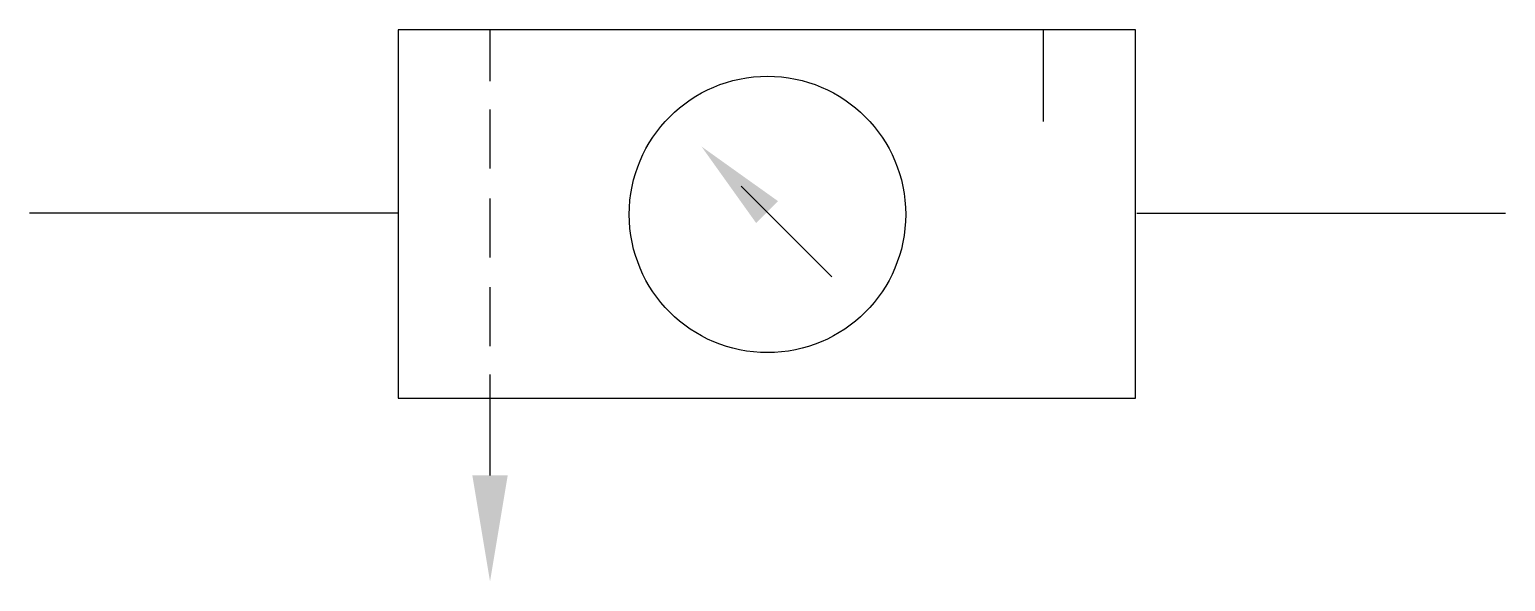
# Model space of a CAD drawing. Extents: x 229.8 to 269.9, y 213.8 to 228.8.
import ezdxf

# ---------------------------------------------------------------- set-up
doc = ezdxf.new("R2010")
doc.units = 0
doc.header["$LTSCALE"] = 5
doc.header["$MEASUREMENT"] = 0
doc.layers.add('11', color=1, linetype='CONTINUOUS')
doc.layers.add('12', color=2, linetype='CONTINUOUS')

msp = doc.modelspace()

# ---------------------------------------------------------------- linework, layer by layer
at = {"layer": '11'}
for p, q in [((239.833, 228.773), (239.833, 218.773)), ((259.833, 228.773), (239.833, 228.773)), ((257.327, 228.778), (257.327, 226.278)), ((259.833, 218.773), (259.833, 228.773)), ((249.133, 224.53), (251.594, 222.069)), ((239.827, 223.794), (229.827, 223.794)), ((259.873, 223.794), (269.873, 223.794)), ((239.833, 218.773), (259.833, 218.773)), ((242.322, 216.681), (242.322, 218.781))]:
    msp.add_line(p, q, dxfattribs=at)
msp.add_circle((249.85, 223.76), 3.75, dxfattribs=at)
at = {"layer": '12'}
for p, q in [((242.319, 228.773), (242.319, 227.376)), ((242.319, 226.606), (242.319, 225.006)), ((242.319, 224.194), (242.319, 222.594)), ((242.319, 221.788), (242.319, 220.188)), ((242.319, 219.418), (242.319, 218.773))]:
    msp.add_line(p, q, dxfattribs=at)
for points in [[(249.543, 223.526), (250.137, 224.12), (248.058, 225.605)], [(242.802, 216.681), (241.842, 216.681), (242.322, 213.801)]]:
    msp.add_solid(points, dxfattribs=at)

doc.saveas('drawing.dxf')
